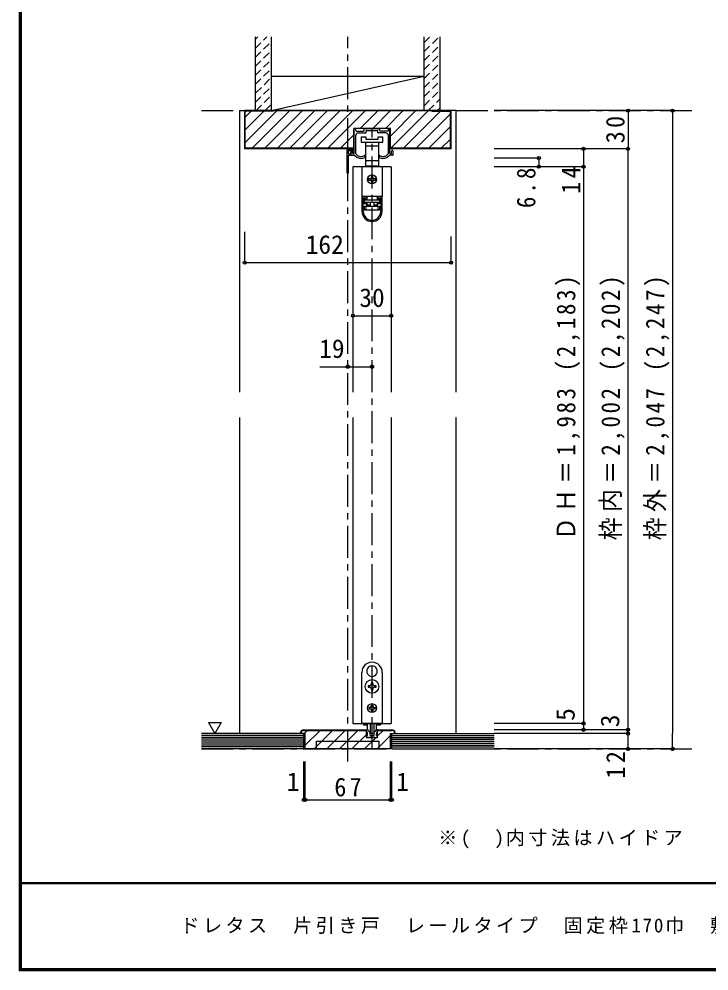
# Model space of a CAD drawing. Units: millimetres at full size, sheet at 1:5; details may follow other scales. Extents: x -973 to 977, y -718 to 696.
# Drawn here: x -973 to -432, y -701 to 46 of the extents above; entities that cross this region are included whole.
import ezdxf
from ezdxf.enums import TextEntityAlignment as Align

# ---------------------------------------------------------------- set-up
doc = ezdxf.new("R2010")
doc.units = ezdxf.units.MM
doc.header["$LTSCALE"] = 5
doc.header["$PDMODE"] = 32
doc.header["$PDSIZE"] = 2.5
doc.linetypes.add('CHAIN1', pattern=[8, 5, -1, 1, -1])
doc.linetypes.add('DASHED1', pattern=[1.8, 1.2, -0.6])
for name, color, linetype in [('0-1_通り芯', 4, 'CHAIN1'), ('0-2_柱', 3, 'Continuous'), ('0-3_仕上げ', 2, 'Continuous'), ('0-4_枠', 3, 'Continuous'), ('0-6_扉', 6, 'Continuous'), ('0-7_金物', 7, 'Continuous'), ('0-A_文字', 7, 'Continuous'), ('0-B_寸法', 7, 'Continuous'), ('0-C_ハッチ', 4, 'DASHED1'), ('F-1_枠', 6, 'Continuous'), ('F-A_文字', 7, 'Continuous')]:
    doc.layers.add(name, color=color, linetype=linetype)
doc.styles.add('ＭＳ ゴシック', font='')
doc.styles.get('ＭＳ ゴシック').set_extended_font_data('MS Gothic')

msp = doc.modelspace()

# ---------------------------------------------------------------- linework, layer by layer
at = {"layer": '0-1_通り芯'}
for p, q in [((-715.18, -536.5), (-715.18, 32.5)), ((-830.18, -25.5), (-441.18, -25.5)), ((-696.18, -526.5), (-696.18, -39.5)), ((-830.18, -526.5), (-441.18, -526.5))]:
    msp.add_line(p, q, dxfattribs=at)
at = {"layer": '0-1_通り芯', "linetype": 'Continuous'}
msp.add_line((-737.18, -226.5), (-696.18, -226.5), dxfattribs=at)
at = {"layer": '0-1_通り芯', "color": 7}
for p in [(-715.18, -226.5), (-696.18, -226.5)]:
    msp.add_point(p, dxfattribs=at)
at = {"layer": '0-2_柱', "color": 7}
msp.add_line((-775.18, -25.5), (-655.18, 1.5), dxfattribs=at)
at = {"layer": '0-2_柱'}
for p, q in [((-775.18, 1.5), (-655.18, 1.5)), ((-775.18, -25.5), (-655.18, -25.5))]:
    msp.add_line(p, q, dxfattribs=at)
at = {"layer": '0-3_仕上げ'}
for p, q in [((-787.68, -25.5), (-787.68, 32.5)), ((-775.18, -25.5), (-775.18, 32.5)), ((-655.18, -25.5), (-655.18, 32.5)), ((-642.68, -25.5), (-642.68, 32.5)), ((-749.68, -514.5), (-830.18, -514.5)), ((-749.68, -526.5), (-749.68, -514.5)), ((-680.68, -526.5), (-680.68, -514.5)), ((-680.68, -514.5), (-600.18, -514.5)), ((-749.68, -526.5), (-830.18, -526.5)), ((-680.68, -526.5), (-600.18, -526.5))]:
    msp.add_line(p, q, dxfattribs=at)
at = {"layer": '0-3_仕上げ', "color": 7}
for p, q in [((-749.68, -516), (-830.18, -516)), ((-749.68, -517.5), (-830.18, -517.5)), ((-749.68, -519), (-830.18, -519)), ((-749.68, -520.5), (-830.18, -520.5)), ((-749.68, -522), (-830.18, -522)), ((-680.68, -516), (-600.18, -516)), ((-680.68, -517.5), (-600.18, -517.5)), ((-680.68, -519), (-600.18, -519)), ((-680.68, -520.5), (-600.18, -520.5)), ((-680.68, -522), (-600.18, -522)), ((-749.68, -523.5), (-830.18, -523.5)), ((-749.68, -525), (-830.18, -525)), ((-680.68, -523.5), (-600.18, -523.5)), ((-680.68, -525), (-600.18, -525))]:
    msp.add_line(p, q, dxfattribs=at)
at = {"layer": '0-4_枠', "color": 4}
for p, q in [((-800.18, -25.5), (-796.18, -25.5)), ((-800.18, -25.5), (-800.18, -246.5)), ((-630.18, -25.5), (-634.18, -25.5)), ((-630.18, -246.5), (-630.18, -25.5)), ((-800.18, -266.5), (-800.18, -514.5)), ((-630.18, -514.5), (-630.18, -266.5))]:
    msp.add_line(p, q, dxfattribs=at)
at = {"layer": '0-4_枠'}
for p, q in [((-796.18, -55.5), (-796.18, -25.5)), ((-634.18, -25.5), (-796.18, -25.5)), ((-795.68, -55), (-795.68, -26)), ((-649.18, -26), (-649.18, -25.5)), ((-649.18, -26), (-634.68, -26)), ((-634.68, -55), (-634.68, -26)), ((-634.18, -55.5), (-634.18, -25.5)), ((-710.58, -55.5), (-710.58, -39.5)), ((-681.78, -39.5), (-710.58, -39.5)), ((-681.78, -55.5), (-681.78, -39.5)), ((-710.58, -55.5), (-796.18, -55.5)), ((-710.58, -55), (-795.68, -55)), ((-634.68, -55), (-681.78, -55)), ((-634.18, -55.5), (-681.78, -55.5)), ((-748.68, -514.5), (-752.68, -514.5)), ((-749.68, -511.5), (-700.58, -511.5)), ((-749.68, -512), (-700.58, -512)), ((-748.68, -526.5), (-748.68, -514.5)), ((-700.58, -517.5), (-700.58, -511.5)), ((-691.78, -511.5), (-680.68, -511.5)), ((-691.78, -512), (-680.68, -512)), ((-690.68, -526.5), (-690.68, -520.5)), ((-681.68, -526.5), (-748.68, -526.5))]:
    msp.add_line(p, q, dxfattribs=at)
for points in [[(-773.68, -25.5), (-773.68, -26), (-795.68, -26)], [(-700.58, -517.5), (-691.78, -517.5), (-691.78, -511.5)], [(-681.68, -526.5), (-681.68, -514.5), (-677.68, -514.5)], [(-739.68, -526.5), (-739.68, -520.5), (-690.68, -520.5)]]:
    msp.add_lwpolyline(points, dxfattribs=at)
for centre, radius, start, end in [((-749.68, -514.5), 3, 90, 180), ((-749.68, -514.5), 2.5, 90, 180), ((-680.68, -514.5), 3, 0, 90), ((-680.68, -514.5), 2.5, 0, 90)]:
    msp.add_arc(centre, radius, start, end, dxfattribs=at)
at = {"layer": '0-6_扉'}
for p, q in [((-681.18, -69.5), (-711.18, -69.5)), ((-711.18, -69.5), (-711.18, -246.5)), ((-681.18, -69.5), (-681.18, -246.5)), ((-711.18, -266.5), (-711.18, -506.5)), ((-681.18, -266.5), (-681.18, -506.5)), ((-711.18, -506.5), (-681.18, -506.5))]:
    msp.add_line(p, q, dxfattribs=at)
at = {"layer": '0-7_金物'}
for p, q in [((-710.18, -58.8), (-710.18, -40)), ((-709.68, -39.5), (-709.48, -39.5)), ((-708.98, -41), (-708.98, -40)), ((-708.48, -41.5), (-702.83, -41.5)), ((-706.98, -43), (-701.13, -43)), ((-702.33, -41), (-702.33, -40)), ((-701.83, -39.5), (-690.53, -39.5)), ((-700.83, -42.7), (-700.83, -41.3)), ((-700.53, -41), (-696.48, -41)), ((-695.88, -41), (-691.83, -41)), ((-691.53, -42.7), (-691.53, -41.3)), ((-685.38, -43), (-691.23, -43)), ((-690.03, -41), (-690.03, -40)), ((-683.88, -41.5), (-689.53, -41.5)), ((-683.38, -41), (-683.38, -40)), ((-682.68, -39.5), (-682.88, -39.5)), ((-682.18, -58.8), (-682.18, -40)), ((-708.98, -59.123), (-708.98, -45)), ((-704.68, -46.2), (-704.68, -50.2)), ((-700.68, -46.2), (-704.68, -46.2)), ((-704.68, -50.2), (-696.18, -50.2)), ((-701.43, -50.2), (-701.43, -53.2)), ((-700.68, -48.2), (-700.68, -46.2)), ((-691.68, -48.2), (-700.68, -48.2)), ((-696.18, -50.2), (-687.68, -50.2)), ((-691.68, -46.2), (-691.68, -48.2)), ((-687.68, -46.2), (-691.68, -46.2)), ((-690.93, -53.2), (-690.93, -50.2)), ((-687.68, -50.2), (-687.68, -46.2)), ((-683.38, -59.123), (-683.38, -45)), ((-715.78, -74.2), (-715.78, -56.2)), ((-715.28, -55.7), (-710.68, -55.7)), ((-714.78, -59.2), (-714.78, -57.2)), ((-714.48, -59.5), (-713.68, -59.5)), ((-714.28, -56.7), (-711.68, -56.7)), ((-712.68, -60.2), (-712.68, -57.3)), ((-711.48, -58.8), (-711.48, -57.7)), ((-711.18, -57.2), (-711.18, -58.3)), ((-710.68, -59.3), (-710.98, -59.3)), ((-701.43, -53.2), (-701.43, -64.8)), ((-701.43, -53.2), (-696.18, -53.2)), ((-696.18, -53.2), (-690.93, -53.2)), ((-690.93, -64.8), (-690.93, -53.2)), ((-681.68, -59.3), (-681.38, -59.3)), ((-680.88, -58.8), (-680.88, -57.7)), ((-679.68, -60), (-679.68, -57.3)), ((-714.78, -74.2), (-714.78, -60.8)), ((-714.48, -60.5), (-712.98, -60.5)), ((-712.18, -60.5), (-709.881, -60.5)), ((-701.68, -61.583), (-701.68, -61)), ((-701.43, -64.8), (-701.43, -69.2)), ((-696.18, -64.8), (-701.43, -64.8)), ((-690.93, -64.8), (-696.18, -64.8)), ((-690.93, -69.2), (-690.93, -64.8)), ((-690.68, -61.583), (-690.68, -61)), ((-680.18, -60.5), (-682.479, -60.5)), ((-704.08, -69.5), (-704.08, -92.8)), ((-688.28, -69.5), (-704.08, -69.5)), ((-701.43, -69.2), (-700.18, -69.2)), ((-692.18, -69.5), (-692.18, -69.2)), ((-692.18, -69.2), (-690.93, -69.2)), ((-688.28, -69.5), (-688.28, -92.8)), ((-697.68, -79), (-698.68, -79)), ((-698.68, -80), (-697.68, -80)), ((-696.68, -77), (-696.68, -78)), ((-696.68, -81), (-696.68, -82)), ((-695.68, -78), (-695.68, -77)), ((-695.68, -82), (-695.68, -81)), ((-693.68, -79), (-694.68, -79)), ((-694.68, -80), (-693.68, -80)), ((-704.08, -92.8), (-704.08, -92.9)), ((-688.28, -92.8), (-704.08, -92.8)), ((-704.08, -92.9), (-704.08, -104.6)), ((-703.08, -92.9), (-704.08, -92.9)), ((-703.08, -104.6), (-703.08, -92.9)), ((-700.38, -92.9), (-703.08, -92.9)), ((-702.28, -93.9), (-700.38, -93.9)), ((-702.28, -93.9), (-702.28, -98.6)), ((-700.38, -94.9), (-702.28, -94.9)), ((-700.18, -95), (-702.08, -95)), ((-702.08, -95), (-702.08, -95.5)), ((-701.08, -92.9), (-701.08, -92.8)), ((-700.38, -92.9), (-700.38, -93.9)), ((-700.38, -93.9), (-700.38, -94.9)), ((-700.18, -95), (-700.18, -92.8)), ((-692.18, -92.8), (-692.18, -95)), ((-690.28, -95), (-692.18, -95)), ((-691.98, -93.9), (-691.98, -92.9)), ((-689.28, -92.9), (-691.98, -92.9)), ((-691.98, -93.9), (-690.08, -93.9)), ((-691.28, -92.8), (-691.28, -92.9)), ((-690.28, -95.5), (-690.28, -95)), ((-690.08, -98.6), (-690.08, -93.9)), ((-688.28, -92.8), (-688.28, -92.9)), ((-688.28, -104.6), (-688.28, -92.9)), ((-700.38, -98.6), (-702.28, -98.6)), ((-702.08, -103.5), (-702.08, -100.5)), ((-702.08, -100.5), (-701.08, -100.5)), ((-701.08, -103.5), (-702.08, -103.5)), ((-701.08, -100.5), (-701.08, -103.5)), ((-701.08, -100.5), (-691.28, -100.5)), ((-691.28, -103.5), (-701.08, -103.5)), ((-700.38, -98.6), (-700.38, -100.5)), ((-700.18, -99.5), (-700.18, -97.5)), ((-700.18, -99.5), (-697.68, -99.5)), ((-700.18, -100.5), (-700.18, -99.5)), ((-697.68, -97.5), (-697.68, -100.5)), ((-694.68, -97.5), (-694.68, -100.5)), ((-692.18, -97.5), (-692.18, -99.5)), ((-691.98, -97.6), (-690.08, -97.6)), ((-691.98, -98.6), (-691.98, -97.6)), ((-691.98, -100.5), (-691.98, -98.6)), ((-690.08, -98.6), (-691.98, -98.6)), ((-691.28, -103.5), (-691.28, -100.5)), ((-691.28, -100.5), (-690.28, -100.5)), ((-690.28, -103.5), (-691.28, -103.5)), ((-690.28, -100.5), (-690.28, -103.5)), ((-696.279, -461.351), (-696.18, -461.45)), ((-696.081, -461.351), (-696.18, -461.45)), ((-704.18, -506.5), (-704.18, -466.5)), ((-699.823, -467.489), (-699.688, -467.525)), ((-699.724, -467.66), (-699.688, -467.525)), ((-692.538, -467.489), (-692.673, -467.525)), ((-692.637, -467.66), (-692.673, -467.525)), ((-688.18, -466.5), (-688.18, -506.5)), ((-698.38, -477), (-699.33, -477)), ((-699.33, -477), (-699.33, -478)), ((-699.33, -478), (-698.38, -478)), ((-696.68, -474.35), (-696.68, -475.3)), ((-695.68, -474.35), (-696.68, -474.35)), ((-695.68, -475.3), (-695.68, -474.35)), ((-693.03, -477), (-693.98, -477)), ((-693.98, -478), (-693.03, -478)), ((-693.03, -478), (-693.03, -477)), ((-695.68, -480.65), (-695.68, -479.7)), ((-696.68, -492.1), (-695.68, -492.1)), ((-696.68, -492.1), (-696.68, -492.7)), ((-695.68, -492.1), (-695.68, -492.7)), ((-697.98, -494), (-698.58, -494)), ((-698.58, -494), (-698.58, -495)), ((-698.58, -495), (-697.98, -495)), ((-696.68, -496.3), (-696.68, -496.9)), ((-695.68, -496.9), (-696.68, -496.9)), ((-695.68, -496.3), (-695.68, -496.9)), ((-694.38, -494), (-693.78, -494)), ((-688.18, -506.5), (-704.18, -506.5)), ((-702.78, -506.5), (-702.78, -507.7)), ((-702.78, -507.7), (-699.648, -507.7)), ((-699.68, -510.921), (-699.68, -506.5)), ((-697.68, -506.5), (-697.68, -514.121)), ((-694.68, -506.5), (-694.68, -514.121)), ((-692.713, -507.7), (-689.58, -507.7)), ((-692.68, -510.921), (-692.68, -506.5)), ((-689.58, -506.5), (-689.58, -507.7)), ((-700.68, -511.5), (-700.137, -511.5)), ((-700.68, -512.5), (-700.68, -511.5)), ((-698.518, -512.912), (-699.784, -511.647)), ((-699.68, -516), (-699.68, -514.736)), ((-698.306, -513), (-697.98, -513)), ((-697.78, -515.7), (-697.78, -513.2)), ((-694.98, -514.421), (-697.38, -514.421)), ((-694.58, -515.7), (-694.58, -513.2)), ((-694.055, -513), (-694.38, -513)), ((-693.842, -512.912), (-692.577, -511.647)), ((-692.68, -516), (-692.68, -514.736)), ((-699.98, -517.5), (-700.466, -516.274)), ((-699.68, -516), (-700.28, -516)), ((-698.88, -517.5), (-699.98, -517.5)), ((-698.88, -517.5), (-698.68, -517.3)), ((-698.68, -517.3), (-698.48, -517.5)), ((-693.88, -517.5), (-698.48, -517.5)), ((-696.18, -516.3), (-695.88, -516)), ((-695.88, -516), (-694.88, -516)), ((-693.68, -517.3), (-693.88, -517.5)), ((-693.48, -517.5), (-693.68, -517.3)), ((-693.48, -517.5), (-692.38, -517.5)), ((-692.68, -516), (-692.08, -516)), ((-692.38, -517.5), (-691.894, -516.274))]:
    msp.add_line(p, q, dxfattribs=at)
for points in [[(-695.88, -41), (-696.18, -40.7), (-696.48, -41)], [(-692.18, -69.2), (-700.18, -69.2), (-700.18, -69.5)], [(-690.08, -94.9), (-691.98, -94.9), (-691.98, -93.9)], [(-688.28, -92.9), (-689.28, -92.9), (-689.28, -104.6)], [(-702.28, -97.6), (-700.38, -97.6), (-700.38, -98.6)], [(-694.68, -99.5), (-692.18, -99.5), (-692.18, -100.5)], [(-696.68, -479.7), (-696.68, -480.65), (-695.68, -480.65)], [(-693.78, -494), (-693.78, -495), (-694.38, -495)], [(-691.68, -512.5), (-691.68, -511.5), (-692.223, -511.5)], [(-697.48, -516), (-696.48, -516), (-696.18, -516.3)]]:
    msp.add_lwpolyline(points, dxfattribs=at)
msp.add_lwpolyline([(-690.28, -97.5), (-702.08, -97.5), (-702.08, -95.5), (-690.28, -95.5)], close=True, dxfattribs=at)
for centre, radius in [((-696.18, -79.5), 3.5), ((-696.18, -477.5), 5.35), ((-696.18, -494.5), 3.5)]:
    msp.add_circle(centre, radius, dxfattribs=at)
for centre, radius, start, end in [((-709.68, -40), 0.5, 90, 180), ((-709.48, -40), 0.5, 0, 90), ((-708.48, -41), 0.5, 180, 270), ((-706.98, -45), 2, 90, 180), ((-702.83, -41), 0.5, 270, 0), ((-701.83, -40), 0.5, 90, 180), ((-701.13, -42.7), 0.3, 270, 0), ((-700.53, -41.3), 0.3, 90, 180), ((-691.83, -41.3), 0.3, 0, 90), ((-691.23, -42.7), 0.3, 180, 270), ((-690.53, -40), 0.5, 0, 90), ((-689.53, -41), 0.5, 180, 270), ((-685.38, -45), 2, 0, 90), ((-683.88, -41), 0.5, 270, 0), ((-682.88, -40), 0.5, 90, 180), ((-682.68, -40), 0.5, 0, 90), ((-715.28, -56.2), 0.5, 90, 180), ((-714.28, -57.2), 0.5, 90, 180), ((-714.48, -59.2), 0.3, 180, 270), ((-713.18, -59.5), 0.5, 0, 180), ((-712.08, -57.3), 0.6, 0, 180), ((-711.68, -57.2), 0.5, 0, 90), ((-711.48, -57.5), 0.2, 270, 90), ((-710.98, -58.8), 0.5, 180, 270), ((-711.18, -58.5), 0.2, 90, 270), ((-710.68, -58.7), 0.5, 180, 0), ((-710.68, -56.2), 0.5, 0, 90), ((-710.68, -58.8), 0.5, 270, 0), ((-708.68, -59.123), 0.3, 180, 213.92311), ((-704.78, -56.5), 5, 213.92311, 301.89079), ((-687.58, -56.5), 5, 238.10921, 326.07689), ((-683.68, -59.123), 0.3, 326.07689, 0), ((-681.68, -58.8), 0.5, 180, 270), ((-681.38, -58.8), 0.5, 270, 0), ((-680.88, -57.5), 0.2, 90, 270), ((-680.28, -57.3), 0.6, 0, 180), ((-714.48, -60.8), 0.3, 90, 180), ((-712.98, -60.2), 0.3, 270, 0), ((-712.18, -60), 0.5, 180, 270.00019), ((-708.18, -59.448), 2, 211.73927, 220.92587), ((-704.78, -56.5), 6.5, 220.92587, 292.44644), ((-702.68, -61.583), 1, 292.44644, 0), ((-701.98, -61), 0.3, 0, 121.89079), ((-690.38, -61), 0.3, 58.10921, 180), ((-689.68, -61.583), 1, 180, 247.55356), ((-687.58, -56.5), 6.5, 247.55356, 319.07413), ((-684.18, -59.448), 2, 319.07413, 328.26073), ((-680.18, -60), 0.5, 269.99981, 0), ((-715.28, -74.2), 0.5, 180, 0), ((-698.68, -79.5), 0.5, 90, 180), ((-698.68, -79.5), 0.5, 180, 270), ((-697.68, -78), 1, 270, 0), ((-697.68, -81), 1, 0, 90), ((-696.18, -77), 0.5, 90, 180), ((-696.18, -82), 0.5, 180, 270), ((-696.18, -77), 0.5, 0, 90), ((-696.18, -82), 0.5, 270, 0), ((-694.68, -78), 1, 180, 270), ((-694.68, -81), 1, 90, 180), ((-693.68, -79.5), 0.5, 0, 90), ((-693.68, -79.5), 0.5, 270, 0), ((-696.18, -104.6), 7.9, 180, 0), ((-696.18, -104.6), 6.9, 180, 0), ((-696.18, -466.5), 8, 0, 180), ((-696.18, -465.5), 4.15, 91.3645, 208.6355), ((-696.18, -465.5), 4.15, 331.3645, 88.6355), ((-696.18, -465.5), 4.15, 211.3645, 328.6355), ((-698.38, -475.3), 1.7, 270, 0), ((-698.38, -479.7), 1.7, 0, 90), ((-693.98, -475.3), 1.7, 180, 270), ((-693.98, -479.7), 1.7, 90, 180), ((-697.98, -492.7), 1.3, 270, 0), ((-694.38, -492.7), 1.3, 180, 270), ((-697.98, -496.3), 1.3, 0, 90), ((-694.38, -496.3), 1.3, 90, 180), ((-702.68, -514.736), 3, 0, 48.19), ((-700.137, -512), 0.5, 45, 90), ((-697.68, -510.921), 2, 180, 264.78409), ((-698.306, -512.7), 0.3, 225, 270), ((-697.98, -513.2), 0.2, 0, 90), ((-697.88, -513.112), 0.2, 0, 84.78409), ((-697.38, -514.121), 0.3, 180, 270), ((-694.98, -514.121), 0.3, 270, 0), ((-694.48, -513.112), 0.2, 95.21591, 180), ((-694.38, -513.2), 0.2, 90, 180), ((-694.68, -510.921), 2, 275.21591, 0), ((-694.055, -512.7), 0.3, 270, 315), ((-689.68, -514.736), 3, 131.81, 180), ((-692.223, -512), 0.5, 90, 135), ((-700.28, -516.2), 0.2, 90, 201.616), ((-697.48, -515.7), 0.3, 180, 270), ((-694.88, -515.7), 0.3, 270, 0), ((-692.08, -516.2), 0.2, 338.384, 90)]:
    msp.add_arc(centre, radius, start, end, dxfattribs=at)
at = {"layer": '0-A_文字'}
msp.add_line((-824.616, -505.686), (-819.616, -514.347), dxfattribs=at)
msp.add_lwpolyline([(-824.616, -505.686), (-814.616, -505.686), (-819.616, -514.347)], dxfattribs=at)
at = {"layer": '0-B_寸法', "color": 4}
for p, q in [((-460.18, -25.5), (-600.18, -25.5)), ((-495.18, -25.5), (-495.18, -55.5)), ((-460.18, -25.5), (-460.18, -514.5)), ((-495.18, -55.5), (-600.18, -55.5)), ((-530.18, -55.5), (-530.18, -69.5)), ((-495.18, -526.5), (-495.18, -55.5)), ((-565.18, -62.7), (-600.18, -62.7)), ((-565.18, -62.7), (-565.18, -69.5)), ((-530.18, -69.5), (-600.18, -69.5)), ((-530.18, -69.5), (-530.18, -506.5)), ((-796.18, -144.804), (-796.18, -120.746)), ((-634.18, -144.804), (-634.18, -124.246)), ((-796.18, -144.804), (-634.18, -144.804)), ((-711.18, -186.5), (-681.18, -186.5)), ((-530.18, -506.5), (-600.18, -506.5)), ((-530.18, -506.5), (-530.18, -511.5)), ((-495.18, -511.5), (-600.18, -511.5)), ((-495.18, -514.5), (-600.18, -514.5)), ((-460.18, -526.5), (-460.18, -514.5)), ((-460.18, -526.5), (-600.18, -526.5)), ((-749.68, -566.5), (-749.68, -536.5)), ((-748.68, -566.5), (-748.68, -536.5)), ((-681.68, -566.5), (-681.68, -536.5)), ((-680.68, -566.5), (-680.68, -536.5)), ((-749.68, -566.5), (-748.68, -566.5)), ((-748.68, -566.5), (-681.68, -566.5)), ((-681.68, -566.5), (-680.68, -566.5))]:
    msp.add_line(p, q, dxfattribs=at)
at = {"layer": '0-B_寸法'}
for p in [(-495.18, -25.5), (-460.18, -25.5), (-530.18, -55.5), (-495.18, -55.5), (-565.18, -62.7), (-565.18, -69.5), (-530.18, -69.5), (-796.18, -144.804), (-634.18, -144.804), (-711.18, -186.5), (-681.18, -186.5), (-530.18, -506.5), (-530.18, -511.5), (-495.18, -511.5), (-495.18, -514.5), (-495.18, -526.5), (-460.18, -526.5), (-749.68, -566.5), (-748.68, -566.5), (-681.68, -566.5), (-680.68, -566.5)]:
    msp.add_point(p, dxfattribs=at)
at = {"layer": '0-C_ハッチ'}
for p, q in [((-787.652, 23.534), (-778.686, 32.5)), ((-787.652, 30.605), (-785.757, 32.5)), ((-655.18, 20.826), (-643.506, 32.5)), ((-655.18, 27.897), (-650.577, 32.5)), ((-787.652, 16.463), (-775.152, 28.963)), ((-655.18, 13.754), (-642.68, 26.254)), ((-787.652, 9.392), (-775.152, 21.892)), ((-655.18, 6.683), (-642.68, 19.183)), ((-787.652, 2.321), (-775.152, 14.821)), ((-787.652, -4.751), (-775.152, 7.749)), ((-655.18, -0.388), (-642.68, 12.112)), ((-787.331, -11.5), (-775.152, 0.678)), ((-655.18, -7.459), (-642.68, 5.041)), ((-787.68, -18.921), (-775.152, -6.393)), ((-655.18, -14.53), (-642.68, -2.03)), ((-787.188, -25.5), (-775.152, -13.464)), ((-655.18, -21.601), (-642.68, -9.101)), ((-780.117, -25.5), (-775.152, -20.535)), ((-652.008, -25.5), (-642.68, -16.172)), ((-644.937, -25.5), (-642.68, -23.243))]:
    msp.add_line(p, q, dxfattribs=at)
at = {"layer": '0-C_ハッチ', "linetype": 'Continuous'}
for p, q in [((-795.68, -50.486), (-770.694, -25.5)), ((-795.68, -40.587), (-781.094, -26)), ((-795.68, -30.687), (-790.993, -26)), ((-790.295, -55), (-760.795, -25.5)), ((-780.395, -55), (-750.895, -25.5)), ((-770.496, -55), (-740.996, -25.5)), ((-731.096, -25.5), (-760.596, -55)), ((-721.197, -25.5), (-750.697, -55)), ((-740.797, -55), (-711.297, -25.5)), ((-730.898, -55), (-701.398, -25.5)), ((-705.498, -39.5), (-691.498, -25.5)), ((-695.599, -39.5), (-681.599, -25.5)), ((-685.699, -39.5), (-671.699, -25.5)), ((-681.78, -45.48), (-661.8, -25.5)), ((-681.4, -55), (-651.9, -25.5)), ((-671.501, -55), (-642.501, -26)), ((-661.601, -55), (-634.68, -28.079)), ((-720.998, -55), (-710.58, -44.582)), ((-651.702, -55), (-634.68, -37.978)), ((-641.802, -55), (-634.68, -47.878)), ((-711.099, -55), (-710.58, -54.481)), ((-749.416, -514.5), (-746.915, -512)), ((-748.68, -523.664), (-737.016, -512)), ((-741.617, -526.5), (-727.116, -512)), ((-731.717, -526.5), (-717.217, -512)), ((-721.818, -526.5), (-707.318, -512)), ((-711.918, -526.5), (-700.58, -515.162)), ((-691.78, -516.262), (-687.519, -512)), ((-702.019, -526.5), (-693.019, -517.5)), ((-692.119, -526.5), (-681.68, -516.061))]:
    msp.add_line(p, q, dxfattribs=at)
at = {"layer": 'F-1_枠'}
for p, q in [((-973.347, 695.833), (-973.347, -700.833)), ((-972.514, 695.833), (-972.514, -700.833)), ((-971.68, 695.833), (-971.68, -700.833)), ((976.653, -631.667), (-973.347, -631.667)), ((976.653, -632.5), (-973.347, -632.5)), ((976.653, -699.167), (-973.347, -699.167)), ((976.653, -700), (-973.347, -700)), ((976.653, -700.833), (-973.347, -700.833))]:
    msp.add_line(p, q, dxfattribs=at)

# ---------------------------------------------------------------- texts
at = {"layer": '0-1_通り芯', "color": 7, "style": 'ＭＳ ゴシック'}
msp.add_text('19', height=14.66, dxfattribs=at).set_placement((-737.68, -224), align=Align.BOTTOM_LEFT)
at = {"layer": '0-A_文字', "insert": (-644.241, -604.63), "char_height": 11, "attachment_point": 7, "style": 'ＭＳ ゴシック'}
msp.add_mtext('\\T1.18;※(\u3000)内寸法はハイドア', dxfattribs=at)
at = {"layer": '0-B_寸法', "style": 'ＭＳ ゴシック'}
for s, p in [('162', (-748.275, -142.304)), ('30', (-706.18, -184)), ('1', (-763.18, -564)), ('1', (-677.18, -564))]:
    msp.add_text(s, height=14.66, dxfattribs=at).set_placement(p, align=Align.BOTTOM_LEFT)
for s, p in [('5', (-532.68, -504.5)), ('3', (-497.68, -509.5))]:
    msp.add_text(s, height=14.66, rotation=90, dxfattribs=at).set_placement(p, align=Align.BOTTOM_LEFT)
at = {"layer": '0-B_寸法', "char_height": 14.66, "attachment_point": 7, "rotation": 90, "style": 'ＭＳ ゴシック'}
for s, insert in [('\\T1.27;\\W0.95;30', (-497.68, -51.125)), ('\\T1.27;\\W0.9;6.8', (-567.68, -102)), ('\\T1.27;\\W0.95;14', (-532.68, -90.75)), ('\\T1.23;\\W0.9;ＤＨ＝1,983\\~(2,183)', (-532.68, -362.75)), ('\\T1.23;\\W0.9;枠内＝2,002\\~(2,202)', (-497.68, -362.75)), ('\\T1.23;\\W0.9;枠外＝2,047\\~(2,247)', (-462.68, -362.75)), ('\\T1.27;\\W0.95;12', (-497.68, -549.75))]:
    msp.add_mtext(s, dxfattribs=dict(at, insert=insert))
at = {"layer": '0-B_寸法', "insert": (-725.805, -564), "char_height": 14.66, "attachment_point": 7, "style": 'ＭＳ ゴシック'}
msp.add_mtext('\\T1.27;\\W0.95;67', dxfattribs=at)
at = {"layer": 'F-A_文字', "insert": (-846.68, -673.333), "char_height": 11, "attachment_point": 7, "style": 'ＭＳ ゴシック'}
msp.add_mtext('\\T1.18;ドレタス\u3000片引き戸\u3000レールタイプ\u3000固定枠170巾\u3000敷居Q型／床直付けレール', dxfattribs=at)

doc.saveas('drawing.dxf')
